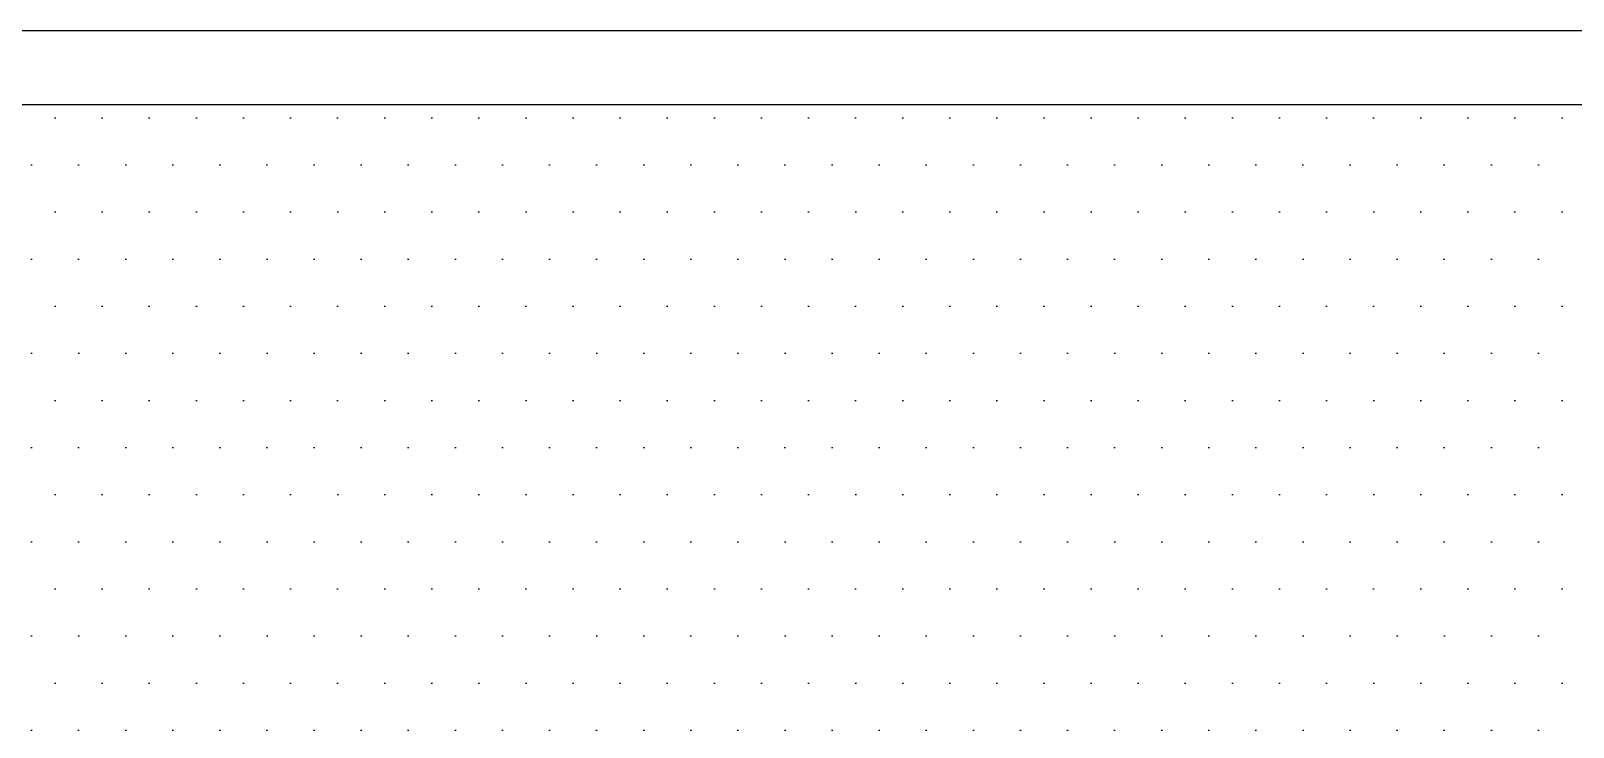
# Model space of a CAD drawing. Header units: metres. Extents: x 113 to 8702, y -1158 to 1243.
# Drawn here: x 5919.723 to 5920.672, y -729.244 to -728.816 of the extents above; entities that cross this region are included whole.
import ezdxf

# ---------------------------------------------------------------- set-up
doc = ezdxf.new("R2010")
doc.units = ezdxf.units.M
doc.header["$MEASUREMENT"] = 0
doc.layers.add('YELLOW', color=2, linetype='Continuous')

msp = doc.modelspace()

# ---------------------------------------------------------------- hatches: boundary and pattern name
at = {"layer": 'YELLOW'}
h = msp.add_hatch(dxfattribs=at)
h.set_pattern_fill('DOTS', color=15, scale=0.4635)
h.set_pattern_definition([(0, (0.553458, 22.753606), (0.014484375, 0.02896875), [0, -0.02896875])])
h.paths.add_polyline_path([(5920.75698, -728.86164), (5919.44303, -728.86164), (5919.44303, -731.24854), (5920.75698, -731.24854), (5920.75698, -730.83205), (5920.03278, -730.83205), (5920.03278, -729.27159), (5920.75698, -729.27159)])
h.paths.add_polyline_path([(5919.96484, -729.47353, -0.414214), (5919.99907, -729.50776), (5919.99907, -729.51536), (5919.99907, -730.65631, -0.414214), (5919.96484, -730.69054), (5919.57692, -730.69054, -0.414214), (5919.54269, -730.65631), (5919.54269, -729.50776, -0.414214), (5919.57692, -729.47353)], flags=16)
h.paths.add_polyline_path([(5919.94963, -729.5572, -0.414214), (5919.99146, -729.59903), (5919.99146, -730.56503, -0.414214), (5919.94963, -730.60687), (5919.59213, -730.60687, -0.414214), (5919.5503, -730.56503), (5919.5503, -729.59903, -0.414214), (5919.59213, -729.5572)], flags=0)

# ---------------------------------------------------------------- linework, layer by layer
at = {"layer": 'YELLOW', "color": 1}
for points in [[(5920.80251, -729.27159), (5920.80251, -728.81611), (5919.3975, -728.81611), (5919.3975, -731.29407), (5920.80251, -731.29407), (5920.80251, -730.83205)], [(5920.75698, -729.27159), (5920.75698, -728.86164), (5919.44303, -728.86164), (5919.44303, -731.24854), (5920.75698, -731.24854), (5920.75698, -730.83205)]]:
    msp.add_lwpolyline(points, dxfattribs=at)

doc.saveas('drawing.dxf')
